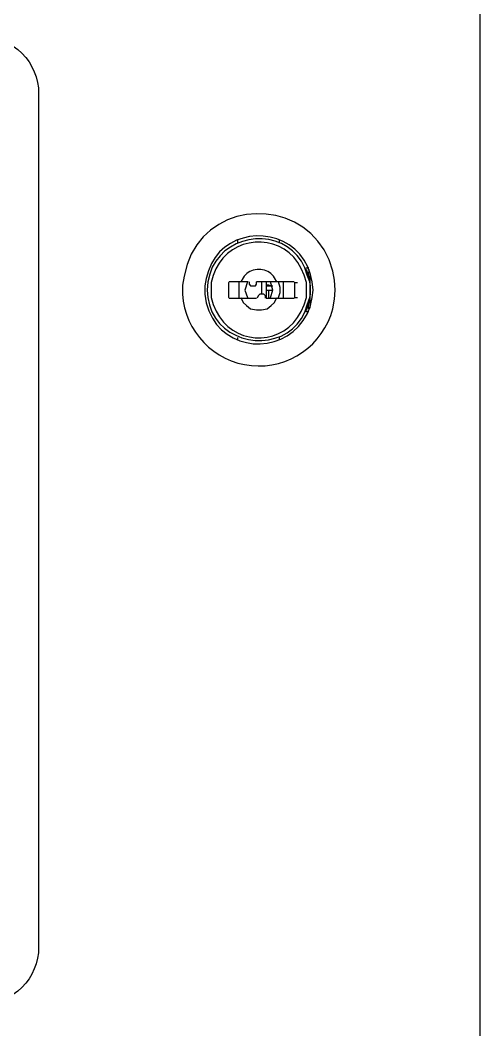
# Model space of a CAD drawing. Extents: x 0 to 760, y -27 to 732.
# Drawn here: x 518.43 to 534.53, y 483.32 to 518.67 of the extents above; entities that cross this region are included whole.
import ezdxf
from ezdxf.enums import TextEntityAlignment as Align

# ---------------------------------------------------------------- set-up
doc = ezdxf.new("R2010")
doc.units = 0
doc.header["$MEASUREMENT"] = 0

# ---------------------------------------------------------------- blocks, each defined once
blk = doc.blocks.new('RISER ANNUNCIATOR')
at = {"color": 0, "linetype": 'Continuous', "lineweight": -2}
for p, q in [((43.28, 1.78), (43.28, 1.664)), ((44.747, 1.664), (44.747, 1.78)), ((45.667, 0.801), (45.782, 0.801)), ((45.782, 0.744), (45.782, 0.629)), ((43.481, 0.456), (43.395, 0.312)), ((44.661, 0.312), (44.574, 0.456)), ((45.811, 0.629), (45.754, 0.629)), ((45.754, 0.629), (45.754, 0.543)), ((45.811, 0.629), (45.811, -0.608)), ((42.359, 0.284), (42.359, -0.234)), ((42.963, 0.284), (42.963, -0.234)), ((42.992, 0.284), (42.963, 0.284)), ((43.654, 0.312), (42.992, 0.312)), ((43.337, -0.263), (43.337, 0.312)), ((45.265, 0.312), (43.941, 0.312)), ((44.114, 0.312), (44.114, -0.09)), ((44.287, 0.312), (44.287, -0.263)), ((44.373, 0.197), (44.287, 0.197)), ((44.287, 0.169), (44.517, 0.169)), ((44.287, 0.025), (44.517, 0.025)), ((44.43, 0.169), (44.373, 0.197)), ((44.373, -0.263), (44.373, 0.025)), ((44.891, -0.263), (44.891, 0.312)), ((45.265, 0.284), (45.385, 0.284)), ((45.293, -0.234), (45.293, 0.284)), ((42.963, -0.234), (42.992, -0.234)), ((42.992, -0.263), (43.941, -0.263)), ((44.287, -0.263), (45.265, -0.263)), ((45.265, -0.234), (45.385, -0.234)), ((45.754, -0.493), (45.754, -0.608)), ((45.754, -0.608), (45.811, -0.608)), ((45.782, -0.608), (45.782, -0.666)), ((45.667, -0.723), (45.782, -0.723)), ((43.28, -1.644), (43.28, -1.701)), ((44.747, -1.701), (44.747, -1.644))]:
    blk.add_line(p, q, dxfattribs=at)
blk.add_lwpolyline([(-51.766, 31.198), (51.766, 31.198), (51.766, -31.198), (-51.766, -31.198)], close=True, dxfattribs=at)
blk.add_lwpolyline([(-32.754, 8.902), (34.314, 8.902, -0.414214), (36.314, 6.902), (36.314, -22.985, -0.414214), (34.314, -24.985), (-32.754, -24.985, -0.414214), (-34.754, -22.985), (-34.754, 6.902, -0.414214)], format="xyb", close=True, dxfattribs=at)
for points in [[(46.617, 0.686), (46.486, 1.078), (46.311, 1.428), (46.097, 1.734), (45.85, 1.999), (45.573, 2.221), (45.273, 2.4), (44.954, 2.537), (44.621, 2.633), (44.28, 2.686), (43.935, 2.697), (43.592, 2.666), (43.255, 2.593), (42.931, 2.479), (42.623, 2.322), (42.336, 2.125), (42.077, 1.885), (41.849, 1.604), (41.659, 1.282), (41.511, 0.919), (41.41, 0.514)], [(45.84, 0.571), (45.741, 0.837), (45.613, 1.073), (45.459, 1.28), (45.283, 1.458), (45.087, 1.606), (44.876, 1.726), (44.653, 1.818), (44.421, 1.88), (44.183, 1.914), (43.943, 1.919), (43.705, 1.896), (43.472, 1.845), (43.247, 1.766), (43.033, 1.658), (42.834, 1.522), (42.654, 1.359), (42.496, 1.167), (42.363, 0.948), (42.259, 0.702), (42.186, 0.427)], [(45.725, 0.543), (45.637, 0.802), (45.519, 1.032), (45.374, 1.231), (45.206, 1.401), (45.018, 1.542), (44.815, 1.653), (44.599, 1.735), (44.373, 1.79), (44.143, 1.815), (43.91, 1.813), (43.679, 1.783), (43.452, 1.726), (43.235, 1.641), (43.029, 1.53), (42.839, 1.392), (42.668, 1.227), (42.519, 1.037), (42.397, 0.821), (42.304, 0.579), (42.244, 0.312)], [(45.61, 0.543), (45.512, 0.781), (45.39, 0.991), (45.247, 1.174), (45.086, 1.329), (44.909, 1.457), (44.72, 1.559), (44.521, 1.633), (44.315, 1.682), (44.106, 1.704), (43.895, 1.7), (43.687, 1.67), (43.483, 1.615), (43.286, 1.535), (43.1, 1.429), (42.926, 1.299), (42.769, 1.144), (42.631, 0.965), (42.515, 0.762), (42.423, 0.534), (42.359, 0.284)], [(44.574, 0.456), (44.539, 0.512), (44.497, 0.561), (44.45, 0.605), (44.399, 0.643), (44.343, 0.675), (44.284, 0.701), (44.222, 0.722), (44.158, 0.737), (44.093, 0.745), (44.028, 0.748), (43.962, 0.745), (43.897, 0.737), (43.833, 0.722), (43.771, 0.701), (43.712, 0.675), (43.657, 0.643), (43.605, 0.605), (43.558, 0.561), (43.516, 0.512), (43.481, 0.456)], [(45.696, -0.695), (45.782, -0.407), (45.84, -0.119), (45.84, 0.169), (45.782, 0.485), (45.696, 0.744)], [(41.41, 0.514), (41.352, 0.197), (41.352, -0.119)], [(42.186, 0.427), (42.129, 0.169), (42.129, -0.119)], [(45.696, 0.284), (45.61, 0.543)], [(45.811, 0.312), (45.725, 0.543)], [(45.926, 0.025), (45.898, 0.312), (45.84, 0.571)], [(46.703, 0.025), (46.674, 0.37), (46.617, 0.686)], [(42.244, 0.312), (42.215, 0.025), (42.244, -0.234)], [(43.625, 0.312), (43.539, 0.025), (43.625, -0.234)], [(43.682, 0.312), (43.682, 0.226), (43.74, 0.169), (43.913, 0.169), (43.941, 0.226), (43.941, 0.312)], [(44.43, -0.234), (44.517, 0.025), (44.43, 0.312)], [(44.718, -0.234), (44.776, -0.062), (44.776, 0.111), (44.718, 0.312)], [(45.61, -0.493), (45.696, -0.234), (45.696, 0.284)], [(45.84, -0.522), (45.898, -0.234), (45.926, 0.025)], [(46.617, -0.637), (46.674, -0.292), (46.703, 0.025)], [(42.129, -0.119), (42.186, -0.429), (42.277, -0.709), (42.399, -0.958), (42.549, -1.178), (42.723, -1.367), (42.918, -1.526), (43.13, -1.654), (43.355, -1.752), (43.591, -1.819), (43.833, -1.856), (44.077, -1.862), (44.322, -1.838), (44.563, -1.782), (44.796, -1.696), (45.018, -1.578), (45.225, -1.429), (45.415, -1.249), (45.583, -1.038), (45.726, -0.796), (45.84, -0.522)], [(42.244, -0.234), (42.297, -0.5), (42.385, -0.741), (42.504, -0.956), (42.65, -1.147), (42.82, -1.311), (43.009, -1.45), (43.216, -1.562), (43.434, -1.648), (43.662, -1.707), (43.895, -1.738), (44.13, -1.742), (44.364, -1.719), (44.591, -1.667), (44.81, -1.587), (45.016, -1.478), (45.205, -1.34), (45.374, -1.173), (45.52, -0.976), (45.638, -0.75), (45.725, -0.493)], [(42.359, -0.234), (42.43, -0.486), (42.526, -0.714), (42.645, -0.918), (42.785, -1.097), (42.942, -1.251), (43.114, -1.381), (43.299, -1.486), (43.493, -1.565), (43.694, -1.619), (43.9, -1.648), (44.107, -1.651), (44.313, -1.628), (44.516, -1.579), (44.712, -1.504), (44.9, -1.402), (45.076, -1.274), (45.237, -1.12), (45.382, -0.938), (45.507, -0.729), (45.61, -0.493)], [(43.395, -0.234), (43.481, -0.407), (43.596, -0.522), (43.74, -0.637), (43.941, -0.666), (44.114, -0.666), (44.315, -0.637), (44.459, -0.522), (44.574, -0.407), (44.661, -0.234)], [(44.258, -0.263), (44.258, -0.177), (44.2, -0.119), (44.056, -0.119), (43.999, -0.177), (43.97, -0.263)], [(45.725, -0.493), (45.811, -0.234)]]:
    blk.add_lwpolyline(points, dxfattribs=at)
blk.add_arc((44.026, 0.042), 2.678, 183.4443, 345.3204, dxfattribs=at)
at = {"color": 0, "lineweight": 30, "flags": 104}
blk.add_attdef('DeviceAttributes', text='', height=9, dxfattribs=at).set_placement((56.266, -26.698), align=Align.TOP_LEFT)

msp = doc.modelspace()

# ---------------------------------------------------------------- block references
msp.add_blockref('RISER ANNUNCIATOR', (482.766, 509.198))

doc.saveas('drawing.dxf')
